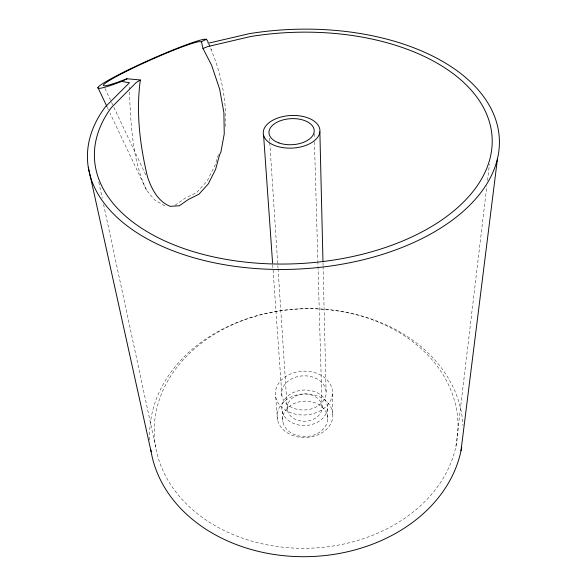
<?xml version="1.0" encoding="UTF-8"?>
<svg xmlns="http://www.w3.org/2000/svg" width="586" height="586" viewBox="0 0 586 586"><rect width="100%" height="100%" fill="white"/><g stroke="black" fill="none" stroke-linecap="round" stroke-linejoin="round"><path stroke-width="0.44" stroke-dasharray="2.93 2.2" d="M129.338 89.783L129.403 85.366M455.959 446.239A151.957 119.756 -2.1 0 0 253.049 317.004A151.957 119.756 -2.1 0 0 209.422 522.236A151.957 119.756 -2.1 0 0 455.959 446.239L486.856 185.923M487.501 180.488L489.442 164.161M218.388 154.536L215.245 164.893L207.129 181.03L196.837 192.384L184.905 198.361L175.06 205.232M164.798 205.862L154.682 199.987L146.566 190.238L109.985 113.032M208.587 43.987C220.6 69.829 226.701 98.514 225.559 127.045M107.267 107.282L108.432 109.75M104.975 88.427L113.494 106.498M113.882 107.319L146.427 176.335M209.092 44.272L211.531 49.927M146.566 190.238C132.004 159.612 131.052 124.818 129.308 91.548M98.778 182.1L102.228 198.178M103.568 204.426L155.715 447.33M275.764 397.103L277.5 419.679M272.71 264.791L281.961 396.121M282.13 411.064L282.921 422.14M269.472 138.164L269.707 141.819M269.772 142.728L277.991 267.802M278.05 268.718L287.352 410.222M314.206 133.637L314.338 138.201M314.44 141.849L317.839 260.455M317.861 261.363L322.073 408.259A17.507 13.617 -2.2 0 1 294.883 419.115A17.507 13.617 -2.2 0 1 296.853 395.543A17.507 13.617 -2.2 0 1 322.073 408.259M323.003 262.755L323.069 265.502M323.091 266.41L326.131 393.609A22.275 17.075 -2.3 0 1 291.601 407.351A22.275 17.075 -2.3 0 1 293.996 377.78A22.275 17.075 -2.3 0 1 326.131 393.609M327.376 408.493A22.81 17.741 -2.2 0 1 292.026 422.748A22.81 17.741 -2.2 0 1 294.443 392.034A22.81 17.741 -2.2 0 1 327.376 408.493L327.633 419.605A22.539 17.712 -2.2 0 1 292.7 433.808A22.539 17.712 -2.2 0 1 295.08 403.146A22.539 17.712 -2.2 0 1 327.633 419.605M332.423 393.88A28.553 21.894 -2.3 0 1 288.261 411.658A28.553 21.894 -2.3 0 1 291.103 373.736A28.553 21.894 -2.3 0 1 332.423 393.88L332.819 416.543A27.879 21.843 -2.2 0 1 289.704 434.197A27.879 21.843 -2.2 0 1 292.465 396.378A27.879 21.843 -2.2 0 1 332.819 416.543M149.804 439.991A156.748 123.968 -2.1 0 1 300.017 308.881A156.748 123.968 -2.1 0 1 462.962 425.604"/><path stroke-width="0.88" d="M140.34 79.96C135.871 112.314 139.959 145.482 147.562 177.045C151.584 188.86 157.861 201.408 170.167 206.345L179.367 205.774L188.216 199.562L198.976 194.164L208.279 183.909L215.611 169.354L219.567 154.843L220.907 152.023L224.248 133.857L223.889 112.534L219.662 89.189L211.612 65.214L202.983 48.47L201.496 41.833L199.057 41.643A53.692 4.153 -24 0 0 127.294 70.884A53.692 4.153 -24 0 0 116.79 82.545L127.03 78.78L140.34 79.96L136.091 82.619L111.391 107.568A199.079 115.647 -3 0 0 252.764 262.828A199.079 115.647 -3 0 0 492.211 140.625A199.079 115.647 -3 0 0 250.581 36.537L207.818 46.543L202.983 48.47M461.006 450.678L497.47 158.777M121.617 81.483L129.447 82.714L105.421 106.777A206.162 119.852 -3 0 0 250.786 268.139A206.162 119.852 -3 0 0 499.418 141.819A206.162 119.852 -3 0 0 249.336 33.658L208.213 43.247L207.7 41.035L206.345 39.291L204.214 39.233A59.735 4.622 -24 0 0 124.437 71.763A59.735 4.622 -24 0 0 112.622 84.78L121.617 81.483L127.03 78.78M201.423 41.738L206.345 39.291M97.921 87.57L106.872 106.462M88.31 167.259L151.129 451.725M263.59 135.285L272.578 262.968M319.868 131.901A28.37 16.305 -3 0 1 275.816 145.914A28.37 16.305 -3 0 1 279.09 117.588A28.37 16.305 -3 0 1 319.868 131.901L322.959 260.924M461.68 447.111A156.748 123.968 -2.1 0 1 305.438 556.693A156.748 123.968 -2.1 0 1 150.836 449.931M278.907 142.925A22.649 13.024 -3 0 0 314.155 131.813A22.649 13.024 -3 0 0 281.683 120.306A22.649 13.024 -3 0 0 278.907 142.925"/></g></svg>
